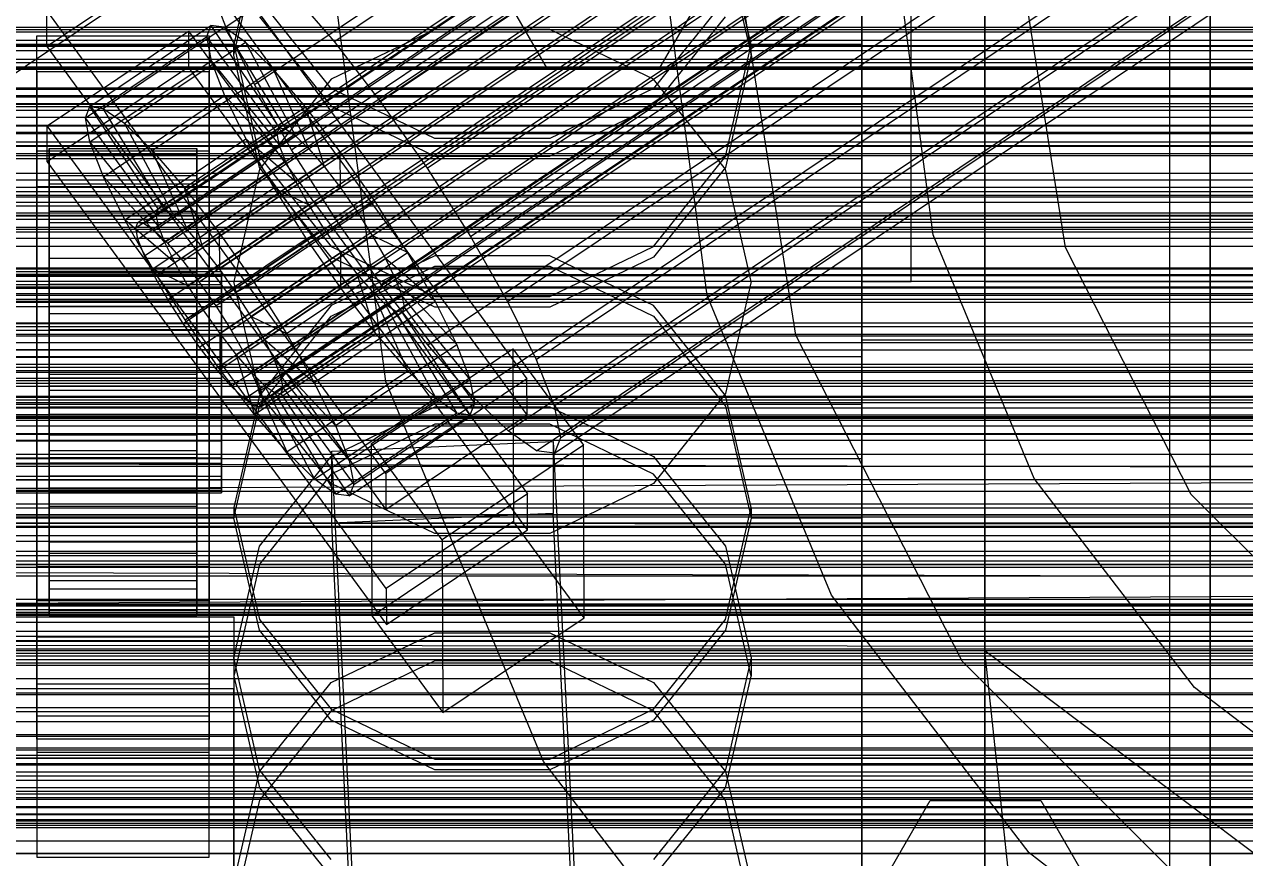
# Model space of a CAD drawing. Header units: millimetres. Extents: x -1970 to 59977, y -50268 to 6837.
# Drawn here: x 132 to 231.1, y -34321.8 to -34254.1 of the extents above; entities that cross this region are included whole.
import ezdxf

# ---------------------------------------------------------------- set-up
doc = ezdxf.new("R2010")
doc.units = ezdxf.units.MM
for name, color, linetype, lineweight in [('COTAS_O', 1, 'Continuous', 0), ('frontal_briquetadora', 7, 'Continuous', 0), ('frontal_C01', 7, 'Continuous', 0), ('frontal_C02', 7, 'Continuous', 0), ('frontal_C03', 7, 'Continuous', 0), ('frontal_dos-mix', 7, 'Continuous', 0), ('frontal_mezcladora', 7, 'Continuous', 0), ('frontal_secador', 7, 'Continuous', 0)]:
    doc.layers.add(name, color=color, linetype=linetype, lineweight=lineweight)
doc.dimstyles.new('R19_100', dxfattribs={"dimtxt": 250, "dimasz": 150, "dimexe": 150, "dimexo": 80, "dimgap": 100, "dimtad": 1, "dimtih": 1, "dimtoh": 1, "dimdsep": 46, "dimcen": 0.09, "dimadec": 0, "dimazin": 0, "dimtfac": 1, "dimtdec": 4, "dimtofl": 0, "dimtmove": 0, "dimatfit": 3, "dimfxl": 1, "dimtolj": 1, "dimtzin": 0, "dimarcsym": 0})

# ---------------------------------------------------------------- blocks, each defined once
blk = doc.blocks.new('*D39')
at = {"layer": 'COTAS_O', "color": 0, "lineweight": -2, "transparency": 16777216}
for p, q in [((-1725, -34320), (-1725, -33550)), ((1725, -34320), (1725, -33550)), ((-1575, -33700), (1575, -33700))]:
    blk.add_line(p, q, dxfattribs=at)
at = {"layer": 'COTAS_O', "color": 0, "transparency": 16777216}
for points in [[(-1575, -33675), (-1575, -33725), (-1725, -33700)], [(1575, -33675), (1575, -33725), (1725, -33700)]]:
    blk.add_solid(points, dxfattribs=at)
at = {"layer": 'Defpoints', "color": 0, "transparency": 16777216}
for p in [(1725, -33700), (-1725, -34400), (1725, -34400)]:
    blk.add_point(p, dxfattribs=at)
blk = doc.blocks.new('*D42')
at = {"layer": 'COTAS_O', "color": 0, "lineweight": -2, "transparency": 16777216}
for p, q in [((-570, -33700), (200, -33700)), ((50, -34750), (50, -33850)), ((-570, -34900), (200, -34900))]:
    blk.add_line(p, q, dxfattribs=at)
at = {"layer": 'COTAS_O', "color": 0, "transparency": 16777216}
for points in [[(25, -33850), (75, -33850), (50, -33700)], [(25, -34750), (75, -34750), (50, -34900)]]:
    blk.add_solid(points, dxfattribs=at)
at = {"layer": 'Defpoints', "color": 0, "transparency": 16777216}
for p in [(-650, -33700), (50, -33700), (-650, -34900)]:
    blk.add_point(p, dxfattribs=at)
blk = doc.blocks.new('*D43')
at = {"layer": 'COTAS_O', "color": 0, "lineweight": -2, "transparency": 16777216}
for p, q in [((-650, -34820), (-650, -34050)), ((650, -34820), (650, -34050)), ((-500, -34200), (500, -34200))]:
    blk.add_line(p, q, dxfattribs=at)
at = {"layer": 'COTAS_O', "color": 0, "transparency": 16777216}
for points in [[(-500, -34175), (-500, -34225), (-650, -34200)], [(500, -34175), (500, -34225), (650, -34200)]]:
    blk.add_solid(points, dxfattribs=at)
at = {"layer": 'Defpoints', "color": 0, "transparency": 16777216}
for p in [(650, -34200), (-650, -34900), (650, -34900)]:
    blk.add_point(p, dxfattribs=at)

msp = doc.modelspace()

# ---------------------------------------------------------------- linework, layer by layer
at = {"layer": 'frontal_briquetadora'}
for p, q in [((210, -34260), (210, -33820)), ((210, -34680), (210, -33820)), ((210, -34060), (210, -34490)), ((210, -34060), (210, -34260)), ((210, -34060), (210, -34305)), ((210, -34496), (210, -34060)), ((200, -34275), (200, -34100)), ((204, -34275), (204, -34100)), ((200, -34234.699), (200, -34254.513)), ((200, -34255.133), (200, -34235.317)), ((200, -34255.753), (200, -34235.935)), ((200, -34255.539), (200, -34236.554)), ((200, -34255.545), (200, -34236.567)), ((200, -34255.979), (200, -34237.688)), ((210, -34256.258), (210, -34238.153)), ((200, -34242.153), (200, -34260.694)), ((200, -34242.423), (200, -34261.608)), ((200, -34242.431), (200, -34261.61)), ((200, -34257.779), (200, -34243.18)), ((200, -34260.611), (200, -34243.579)), ((151.08, -34246.657), (149, -34255.753)), ((191, -34255.753), (188.92, -34246.657)), ((200, -34246.502), (200, -34256.961)), ((149, -34256.636), (151.08, -34247.536)), ((188.92, -34247.536), (191, -34256.636)), ((200, -34247.659), (200, -34265.027)), ((200, -34268.879), (200, -34249.516)), ((200, -34268.884), (200, -34249.527)), ((200, -34270.216), (200, -34251.309)), ((156.906, -34259.336), (151.08, -34252.035)), ((188.92, -34252.036), (183.094, -34259.336)), ((151.08, -34253.497), (156.907, -34260.779)), ((183.093, -34260.779), (188.92, -34253.497)), ((200, -34267.941), (200, -34253.838)), ((165.326, -34254.527), (156.906, -34258.582)), ((174.674, -34254.527), (165.326, -34254.527)), ((183.094, -34258.582), (174.674, -34254.527)), ((200, -34254.513), (200, -34274.379)), ((149, -34255.753), (131, -34255.753)), ((149, -34256.636), (149, -34255.753)), ((149, -34255.753), (151.08, -34264.86)), ((188.92, -34264.86), (191, -34255.753)), ((191, -34256.636), (191, -34255.753)), ((200, -34255.753), (191, -34255.753)), ((200, -34275), (200, -34255.133)), ((200, -34275), (200, -34255.545)), ((200, -34275.621), (200, -34255.753)), ((200, -34275), (200, -34255.979)), ((151.08, -34265.737), (149, -34256.636)), ((191, -34256.636), (188.92, -34265.737)), ((200, -34256.961), (200, -34272.021)), ((210, -34275), (210, -34256.258)), ((200, -34275), (200, -34257.779)), ((156.906, -34258.582), (151.08, -34265.888)), ((188.92, -34265.888), (183.094, -34258.582)), ((165.326, -34263.393), (156.906, -34259.336)), ((183.094, -34259.336), (174.674, -34263.393)), ((-160, -34260.611), (200, -34260.611)), ((156.907, -34260.779), (165.327, -34264.821)), ((174.673, -34264.821), (183.093, -34260.779)), ((200, -34277.979), (200, -34260.611)), ((200, -34260.694), (200, -34279.784)), ((210, -34260), (430, -34260)), ((210, -34260), (210, -34305)), ((210, -34680), (210, -34260)), ((210, -34496), (210, -34260)), ((200, -34261.61), (200, -34281.116)), ((174.674, -34263.393), (165.326, -34263.393)), ((151.08, -34264.86), (156.906, -34272.168)), ((165.327, -34264.821), (174.673, -34264.821)), ((183.094, -34272.168), (188.92, -34264.86)), ((-160, -34265.027), (200, -34265.027)), ((151.08, -34265.888), (149, -34275)), ((156.907, -34273.035), (151.08, -34265.737)), ((188.92, -34265.737), (183.093, -34273.035)), ((191, -34275), (188.92, -34265.888)), ((200, -34265.027), (200, -34282.059)), ((210, -34267.964), (210, -34266.226)), ((200, -34284.973), (200, -34267.941)), ((210, -34271.095), (210, -34267.964)), ((200, -34268.884), (-160, -34268.884)), ((200, -34288.446), (200, -34268.879)), ((200, -34288.435), (200, -34268.884)), ((750, -34270.216), (200, -34270.216)), ((200, -34289.306), (200, -34270.216)), ((210, -34275), (210, -34271.095)), ((156.906, -34272.168), (165.326, -34276.228)), ((174.674, -34276.228), (183.094, -34272.168)), ((200, -34272.021), (200, -34289.389)), ((156.906, -34277.832), (165.326, -34273.772)), ((165.327, -34272.915), (156.907, -34276.965)), ((165.327, -34277.085), (156.907, -34273.035)), ((165.326, -34273.772), (174.674, -34273.772)), ((174.673, -34272.915), (165.327, -34272.915)), ((183.093, -34276.965), (174.673, -34272.915)), ((183.093, -34273.035), (174.673, -34277.085)), ((174.674, -34273.772), (183.094, -34277.832)), ((200, -34274.379), (200, -34294.247)), ((200, -34275), (-160, -34275)), ((149, -34275), (131, -34275)), ((151.08, -34284.112), (149, -34275)), ((191, -34275), (188.92, -34284.112)), ((200, -34275), (191, -34275)), ((750, -34275), (200, -34275)), ((200, -34275), (200, -34294.5)), ((200, -34275), (200, -34294.021)), ((200, -34275), (200, -34292.221)), ((200, -34275), (200, -34294.515)), ((200, -34275), (200, -34294.867)), ((200, -34275), (204, -34275)), ((200, -34295.487), (200, -34275.621)), ((210, -34275), (452, -34275)), ((210, -34275), (210, -34278.905)), ((210, -34275), (210, -34293.742)), ((165.326, -34276.228), (174.674, -34276.228)), ((156.907, -34276.965), (151.08, -34284.263)), ((174.673, -34277.085), (165.327, -34277.085)), ((188.92, -34284.263), (183.093, -34276.965)), ((151.08, -34285.14), (156.906, -34277.832)), ((183.094, -34277.832), (188.92, -34285.14)), ((200, -34293.039), (200, -34277.979)), ((210, -34278.905), (210, -34282.036)), ((750, -34279.784), (200, -34279.784)), ((200, -34279.784), (200, -34298.691)), ((200, -34281.116), (-160, -34281.116)), ((200, -34281.116), (200, -34300.517)), ((200, -34281.121), (200, -34300.538)), ((200, -34282.059), (200, -34296.162)), ((210, -34282.036), (210, -34283.774)), ((151.08, -34284.263), (149, -34293.364)), ((156.906, -34291.418), (151.08, -34284.112)), ((188.92, -34284.112), (183.094, -34291.418)), ((191, -34293.364), (188.92, -34284.263)), ((-160, -34284.973), (200, -34284.973)), ((149, -34294.247), (151.08, -34285.14)), ((156.907, -34289.221), (165.327, -34285.179)), ((165.327, -34285.179), (174.673, -34285.179)), ((174.673, -34285.179), (183.093, -34289.221)), ((188.92, -34285.14), (191, -34294.247)), ((200, -34302.341), (200, -34284.973)), ((165.326, -34286.607), (156.906, -34290.664)), ((174.674, -34286.607), (165.326, -34286.607)), ((183.094, -34290.664), (174.674, -34286.607)), ((200, -34307.656), (200, -34288.435)), ((200, -34307.682), (200, -34288.446)), ((-160, -34289.389), (200, -34289.389)), ((151.08, -34296.503), (156.907, -34289.221)), ((183.093, -34289.221), (188.92, -34296.503)), ((200, -34307.847), (200, -34289.306)), ((200, -34289.389), (200, -34306.421)), ((156.906, -34290.664), (151.08, -34297.965)), ((188.92, -34297.964), (183.094, -34290.664)), ((165.326, -34295.473), (156.906, -34291.418)), ((183.094, -34291.418), (174.674, -34295.473)), ((200, -34292.221), (200, -34306.82)), ((149, -34293.364), (149, -34294.247)), ((149, -34293.364), (151.08, -34302.464)), ((188.92, -34302.464), (191, -34293.364)), ((191, -34293.364), (191, -34294.247)), ((200, -34303.498), (200, -34293.039)), ((149, -34294.247), (131, -34294.247)), ((151.08, -34303.343), (149, -34294.247)), ((191, -34294.247), (188.92, -34303.343)), ((200, -34294.247), (191, -34294.247)), ((200, -34294.021), (200, -34312.312)), ((200, -34294.247), (200, -34314.065)), ((200, -34294.5), (200, -34313.519)), ((200, -34294.515), (200, -34313.55)), ((210, -34293.742), (210, -34311.847)), ((174.674, -34295.473), (165.326, -34295.473)), ((200, -34294.867), (200, -34314.683)), ((200, -34315.301), (200, -34295.487)), ((149, -34305.584), (151.08, -34296.503)), ((188.92, -34296.503), (191, -34305.584)), ((200, -34296.162), (200, -34305.188)), ((151.08, -34297.965), (149, -34307.055)), ((191, -34307.055), (188.92, -34297.964)), ((200, -34298.691), (200, -34316.687)), ((200, -34300.517), (200, -34319.289)), ((200, -34300.538), (200, -34319.325)), ((151.08, -34302.464), (156.907, -34309.762)), ((183.093, -34309.762), (188.92, -34302.464)), ((200, -34317.401), (200, -34302.341)), ((156.906, -34310.629), (151.08, -34303.343)), ((188.92, -34303.343), (183.094, -34310.629)), ((200, -34307.765), (200, -34303.498)), ((156.907, -34307.571), (165.327, -34303.551)), ((165.327, -34303.551), (174.673, -34303.551)), ((174.673, -34303.551), (183.093, -34307.571)), ((200, -34305.188), (200, -34307.765)), ((210, -34305), (210, -34471)), ((222, -34418.333), (210, -34305)), ((430, -34305), (210, -34305)), ((430, -34471), (210, -34305)), ((210, -34680), (210, -34305)), ((210, -34305), (210, -34496)), ((149, -34305.584), (149, -34307.055)), ((151.08, -34314.665), (149, -34305.584)), ((165.326, -34305.831), (156.906, -34309.876)), ((174.674, -34305.831), (165.326, -34305.831)), ((183.094, -34309.876), (174.674, -34305.831)), ((191, -34305.584), (188.92, -34314.665)), ((191, -34305.584), (191, -34307.055)), ((200, -34306.421), (200, -34320.524)), ((149, -34307.055), (151.08, -34316.128)), ((188.92, -34316.128), (191, -34307.055)), ((200, -34306.82), (200, -34316.575)), ((151.08, -34314.816), (156.907, -34307.571)), ((183.093, -34307.571), (188.92, -34314.816)), ((200, -34326.072), (200, -34307.656)), ((200, -34326.113), (200, -34307.682)), ((200, -34325.125), (200, -34307.847)), ((156.906, -34309.876), (151.08, -34317.151)), ((156.907, -34309.762), (165.327, -34313.812)), ((174.673, -34313.812), (183.093, -34309.762)), ((188.92, -34317.151), (183.094, -34309.876)), ((165.326, -34314.669), (156.906, -34310.629)), ((183.094, -34310.629), (174.674, -34314.669)), ((200, -34312.312), (200, -34329.168)), ((210, -34311.847), (210, -34328.696)), ((165.327, -34313.812), (174.673, -34313.812)), ((200, -34313.519), (200, -34331.59)), ((200, -34313.55), (200, -34331.635)), ((200, -34314.065), (200, -34333.784)), ((149, -34323.849), (151.08, -34314.816)), ((156.907, -34321.948), (151.08, -34314.665)), ((174.674, -34314.669), (165.326, -34314.669)), ((188.92, -34314.665), (183.093, -34321.948)), ((188.92, -34314.816), (191, -34323.849)), ((200, -34314.683), (200, -34334.398)), ((200, -34335.011), (200, -34315.301)), ((151.08, -34316.128), (156.906, -34323.39)), ((183.094, -34323.39), (188.92, -34316.128)), ((151.08, -34317.151), (149, -34326.199)), ((191, -34326.199), (188.92, -34317.151)), ((200, -34316.575), (200, -34320)), ((200, -34316.687), (200, -34333.081)), ((200, -34327.861), (200, -34317.401)), ((200, -34319.289), (200, -34336.971)), ((200, -34319.325), (200, -34337.021)), ((200, -34320.524), (200, -34329.551))]:
    msp.add_line(p, q, dxfattribs=at)
at = {"layer": 'frontal_C01'}
for p, q in [((228.298, -34363.008), (228.298, -34050.821)), ((228.298, -34056.508), (228.298, -34368.695)), ((-311.15, -34284.83), (311.15, -34284.83)), ((-311.15, -34285.272), (311.15, -34285.272)), ((-311.15, -34286.115), (311.15, -34286.115)), ((-311.15, -34287.412), (311.15, -34287.412)), ((-311.15, -34289.04), (311.15, -34289.04)), ((-311.15, -34291.103), (311.15, -34291.103)), ((-311.15, -34293.405), (311.15, -34293.405)), ((-311.15, -34296.094), (311.15, -34296.094)), ((-311.15, -34298.913), (311.15, -34298.913)), ((-440, -34301.196), (440, -34301.196)), ((-440, -34301.353), (440, -34301.353)), ((-440, -34301.652), (440, -34301.652)), ((-440, -34302.111), (440, -34302.111)), ((311.15, -34302.045), (-311.15, -34302.045)), ((-440, -34302.688), (440, -34302.688)), ((-440, -34303.419), (440, -34303.419)), ((-440, -34304.235), (440, -34304.235)), ((-440, -34305.188), (440, -34305.188)), ((-311.15, -34305.189), (311.15, -34305.189)), ((-440, -34306.186), (440, -34306.186)), ((440, -34307.296), (-440, -34307.296)), ((-440, -34308.41), (440, -34308.41)), ((-311.15, -34308.55), (311.15, -34308.55)), ((-440, -34309.601), (440, -34309.601)), ((-440, -34310.754), (440, -34310.754)), ((-440, -34311.945), (440, -34311.945)), ((-311.15, -34311.805), (311.15, -34311.805)), ((-440, -34313.059), (440, -34313.059)), ((-440, -34314.169), (440, -34314.169)), ((-440, -34315.168), (440, -34315.168)), ((-311.15, -34315.166), (311.15, -34315.166)), ((-440, -34316.121), (440, -34316.121)), ((-440, -34316.936), (440, -34316.936)), ((-440, -34317.668), (440, -34317.668)), ((-440, -34318.244), (440, -34318.244)), ((-311.15, -34318.31), (311.15, -34318.31)), ((-440, -34318.704), (440, -34318.704)), ((-440, -34319.002), (440, -34319.002)), ((-440, -34319.159), (440, -34319.159)), ((-311.15, -34321.442), (311.15, -34321.442))]:
    msp.add_line(p, q, dxfattribs=at)
at = {"layer": 'frontal_C02'}
for p, q in [((141.218, -34270.216), (355.017, -34126.974)), ((141.731, -34270.286), (355.53, -34127.044)), ((141.045, -34270.657), (354.844, -34127.415)), ((142.549, -34270.861), (356.348, -34127.62)), ((141.224, -34271.577), (355.022, -34128.336)), ((143.617, -34271.903), (357.415, -34128.661)), ((141.742, -34272.916), (355.541, -34129.675)), ((144.861, -34273.34), (358.659, -34130.099)), ((148.35, -34254.31), (332.659, -34130.826)), ((142.565, -34274.581), (356.363, -34131.34)), ((359.995, -34131.833), (146.196, -34275.075)), ((157.152, -34255.507), (341.461, -34132.023)), ((143.635, -34276.459), (357.434, -34133.217)), ((147.533, -34276.989), (361.332, -34133.747)), ((144.881, -34278.422), (358.68, -34135.18)), ((148.779, -34278.952), (362.578, -34135.71)), ((150.672, -34259.009), (334.981, -34135.525)), ((345.231, -34136.919), (160.922, -34260.403)), ((146.218, -34280.336), (360.017, -34137.094)), ((149.85, -34280.829), (363.648, -34137.588)), ((147.554, -34282.07), (361.352, -34138.829)), ((150.672, -34282.494), (364.471, -34139.253)), ((148.798, -34283.508), (362.596, -34140.266)), ((151.191, -34283.833), (364.989, -34140.591)), ((153.694, -34264.309), (338.003, -34140.825)), ((149.865, -34284.549), (363.664, -34141.308)), ((150.683, -34285.125), (364.482, -34141.883)), ((151.196, -34285.194), (364.995, -34141.953)), ((151.369, -34284.754), (365.168, -34141.512)), ((164.693, -34265.805), (349.002, -34142.321)), ((157.211, -34269.848), (341.52, -34146.364)), ((168.21, -34271.344), (352.519, -34147.86)), ((160.982, -34275.25), (345.291, -34151.766)), ((171.232, -34276.644), (355.541, -34153.16)), ((164.752, -34280.146), (349.061, -34156.662)), ((173.554, -34281.342), (357.863, -34157.859)), ((168.263, -34284.202), (352.572, -34160.718)), ((175.016, -34285.12), (359.326, -34161.636)), ((171.275, -34287.142), (355.584, -34163.658)), ((175.521, -34287.719), (359.83, -34164.235)), ((173.584, -34288.766), (357.893, -34165.282)), ((175.032, -34288.963), (359.341, -34165.479)), ((228.298, -34472.116), (228.298, -34187.295)), ((130, -34258.894), (228.298, -34193.036)), ((228.298, -34193.036), (228.298, -34477.858)), ((145.277, -34245.322), (172.809, -34282.915)), ((145.289, -34248.245), (133.821, -34255.928)), ((172.821, -34285.838), (145.289, -34248.245)), ((148.35, -34254.31), (146.887, -34250.533)), ((153.641, -34251.451), (157.152, -34255.507)), ((133.821, -34255.928), (133.809, -34253.006)), ((161.341, -34290.598), (133.809, -34253.006)), ((133.847, -34262.358), (145.315, -34254.675)), ((137.313, -34260.797), (147.143, -34254.211)), ((138.396, -34260.944), (148.226, -34254.358)), ((145.315, -34254.675), (145.327, -34257.597)), ((145.315, -34254.675), (172.847, -34292.267)), ((147.143, -34254.211), (146.777, -34255.141)), ((148.226, -34254.358), (147.143, -34254.211)), ((147.143, -34254.211), (152.686, -34262.532)), ((149.953, -34255.573), (148.226, -34254.358)), ((148.226, -34254.358), (153.199, -34262.602)), ((150.672, -34259.009), (148.35, -34254.31)), ((133, -34257.975), (133, -34255.052)), ((133, -34255.052), (147, -34255.052)), ((133, -34300.956), (133, -34255.052)), ((133.821, -34255.928), (161.353, -34293.521)), ((136.948, -34261.727), (146.777, -34255.141)), ((140.123, -34262.159), (149.953, -34255.573)), ((146.777, -34255.141), (152.513, -34262.973)), ((146.777, -34255.141), (147.155, -34257.085)), ((147, -34255.052), (147, -34257.975)), ((147, -34255.052), (147, -34300.956)), ((152.207, -34257.772), (149.953, -34255.573)), ((149.953, -34255.573), (154.017, -34263.178)), ((157.152, -34255.507), (160.922, -34260.403)), ((145.327, -34257.597), (133.859, -34265.281)), ((137.325, -34263.671), (147.155, -34257.085)), ((142.377, -34264.358), (152.207, -34257.772)), ((172.859, -34295.19), (145.327, -34257.597)), ((147.155, -34257.085), (152.692, -34263.894)), ((147.155, -34257.085), (148.249, -34259.911)), ((154.833, -34260.807), (152.207, -34257.772)), ((152.207, -34257.772), (155.085, -34264.219)), ((147, -34257.975), (133, -34257.975)), ((133, -34257.975), (133, -34303.879)), ((147, -34303.879), (147, -34257.975)), ((138.419, -34266.497), (148.249, -34259.911)), ((148.249, -34259.911), (153.21, -34265.233)), ((148.249, -34259.911), (149.985, -34263.426)), ((153.694, -34264.309), (150.672, -34259.009)), ((136.948, -34261.727), (137.313, -34260.797)), ((142.856, -34269.118), (137.313, -34260.797)), ((137.313, -34260.797), (138.396, -34260.944)), ((145.003, -34267.392), (154.833, -34260.807)), ((157.653, -34264.469), (154.833, -34260.807)), ((154.833, -34260.807), (156.329, -34265.657)), ((160.922, -34260.403), (164.693, -34265.805)), ((142.683, -34269.559), (136.948, -34261.727)), ((137.325, -34263.671), (136.948, -34261.727)), ((143.369, -34269.188), (138.396, -34260.944)), ((138.396, -34260.944), (140.123, -34262.159)), ((133.859, -34265.281), (133.847, -34262.358)), ((161.379, -34299.951), (133.847, -34262.358)), ((144.188, -34269.763), (140.123, -34262.159)), ((140.123, -34262.159), (142.377, -34264.358)), ((152.686, -34262.532), (142.856, -34269.118)), ((153.199, -34262.602), (143.369, -34269.188)), ((152.513, -34262.973), (152.686, -34262.532)), ((152.686, -34262.532), (153.199, -34262.602)), ((153.199, -34262.602), (154.017, -34263.178)), ((142.862, -34270.48), (137.325, -34263.671)), ((138.419, -34266.497), (137.325, -34263.671)), ((140.156, -34270.012), (149.985, -34263.426)), ((152.513, -34262.973), (142.683, -34269.559)), ((152.692, -34263.894), (142.862, -34270.48)), ((154.017, -34263.178), (144.188, -34269.763)), ((149.985, -34263.426), (154.033, -34266.898)), ((149.985, -34263.426), (152.246, -34267.391)), ((152.692, -34263.894), (152.513, -34262.973)), ((153.21, -34265.233), (152.692, -34263.894)), ((154.017, -34263.178), (155.085, -34264.219)), ((-450, -34264.768), (450, -34264.768)), ((133, -34267.327), (133, -34264.405)), ((133, -34264.405), (147, -34264.405)), ((133, -34310.309), (133, -34264.405)), ((134, -34274.191), (134, -34264.197)), ((134, -34264.197), (134, -34264.673)), ((134, -34264.197), (146, -34264.197)), ((134, -34265.015), (134, -34264.197)), ((134, -34274.416), (134, -34264.673)), ((134, -34264.673), (134, -34266.41)), ((134, -34264.673), (146, -34264.673)), ((145.255, -34270.805), (142.377, -34264.358)), ((142.377, -34264.358), (145.003, -34267.392)), ((155.085, -34264.219), (145.255, -34270.805)), ((146, -34264.673), (146, -34264.197)), ((146, -34264.197), (146, -34274.191)), ((146, -34264.197), (146, -34265.015)), ((146, -34266.41), (146, -34264.673)), ((146, -34264.673), (146, -34274.416)), ((147, -34264.405), (147, -34267.327)), ((147, -34264.405), (147, -34310.309)), ((157.653, -34264.469), (147.823, -34271.055)), ((157.211, -34269.848), (153.694, -34264.309)), ((155.085, -34264.219), (156.329, -34265.657)), ((157.665, -34267.391), (157.653, -34264.469)), ((160.474, -34268.509), (157.653, -34264.469)), ((133.859, -34265.281), (161.391, -34302.874)), ((134, -34274.578), (134, -34265.015)), ((134, -34265.015), (146, -34265.015)), ((134, -34267.071), (134, -34265.015)), ((153.21, -34265.233), (143.38, -34271.818)), ((146, -34265.015), (146, -34274.578)), ((146, -34265.015), (146, -34267.071)), ((156.329, -34265.657), (146.499, -34272.242)), ((154.033, -34266.898), (153.21, -34265.233)), ((156.329, -34265.657), (157.665, -34267.391)), ((164.693, -34265.805), (168.21, -34271.344)), ((134, -34275.239), (134, -34266.41)), ((134, -34266.41), (134, -34269.291)), ((134, -34266.41), (146, -34266.41)), ((143.38, -34271.818), (138.419, -34266.497)), ((140.156, -34270.012), (138.419, -34266.497)), ((146, -34269.291), (146, -34266.41)), ((146, -34266.41), (146, -34275.239)), ((147, -34267.327), (133, -34267.327)), ((133, -34267.327), (133, -34313.232)), ((134, -34275.553), (134, -34267.071)), ((134, -34267.071), (146, -34267.071)), ((134, -34270.226), (134, -34267.071)), ((142.416, -34273.976), (152.246, -34267.391)), ((154.033, -34266.898), (144.203, -34273.483)), ((146.499, -34272.242), (145.003, -34267.392)), ((145.003, -34267.392), (147.823, -34271.055)), ((146, -34267.071), (146, -34275.553)), ((146, -34267.071), (146, -34270.226)), ((147, -34313.232), (147, -34267.327)), ((147.835, -34273.977), (157.665, -34267.391)), ((152.246, -34267.391), (155.103, -34268.775)), ((152.246, -34267.391), (154.877, -34271.534)), ((155.103, -34268.775), (154.033, -34266.898)), ((157.665, -34267.391), (159.001, -34269.305)), ((155.103, -34268.775), (145.274, -34275.361)), ((150.644, -34275.095), (160.474, -34268.509)), ((156.35, -34270.738), (155.103, -34268.775)), ((160.474, -34268.509), (159.001, -34269.305)), ((163.105, -34272.653), (160.474, -34268.509)), ((134, -34276.604), (134, -34269.291)), ((134, -34269.291), (134, -34273.119)), ((134, -34269.291), (146, -34269.291)), ((142.856, -34269.118), (142.683, -34269.559)), ((142.683, -34269.559), (142.862, -34270.48)), ((143.369, -34269.188), (142.856, -34269.118)), ((144.188, -34269.763), (143.369, -34269.188)), ((145.255, -34270.805), (144.188, -34269.763)), ((146, -34273.119), (146, -34269.291)), ((146, -34269.291), (146, -34276.604)), ((159.001, -34269.305), (149.171, -34275.891)), ((160.982, -34275.25), (157.211, -34269.848)), ((159.001, -34269.305), (160.247, -34271.268)), ((134, -34277.047), (134, -34270.226)), ((134, -34270.226), (146, -34270.226)), ((134, -34274.264), (134, -34270.226)), ((144.203, -34273.483), (140.156, -34270.012)), ((142.416, -34273.976), (140.156, -34270.012)), ((141.045, -34270.657), (141.218, -34270.216)), ((141.224, -34271.577), (141.045, -34270.657)), ((141.218, -34270.216), (141.731, -34270.286)), ((141.731, -34270.286), (142.549, -34270.861)), ((142.862, -34270.48), (143.38, -34271.818)), ((146.499, -34272.242), (145.255, -34270.805)), ((146, -34270.226), (146, -34277.047)), ((146, -34270.226), (146, -34274.264)), ((156.35, -34270.738), (146.52, -34277.324)), ((154.877, -34271.534), (156.35, -34270.738)), ((157.686, -34272.652), (156.35, -34270.738)), ((141.742, -34272.916), (141.224, -34271.577)), ((142.549, -34270.861), (143.617, -34271.903)), ((143.38, -34271.818), (144.203, -34273.483)), ((145.047, -34278.12), (154.877, -34271.534)), ((147.823, -34271.055), (147.835, -34273.977)), ((147.823, -34271.055), (150.644, -34275.095)), ((160.247, -34271.268), (150.417, -34277.854)), ((154.877, -34271.534), (157.698, -34275.575)), ((163.105, -34272.653), (160.247, -34271.268)), ((160.247, -34271.268), (161.318, -34273.146)), ((168.21, -34271.344), (171.232, -34276.644)), ((143.617, -34271.903), (144.861, -34273.34)), ((147.835, -34273.977), (146.499, -34272.242)), ((157.686, -34272.652), (147.856, -34279.238)), ((153.275, -34279.239), (163.105, -34272.653)), ((157.698, -34275.575), (157.686, -34272.652)), ((159.022, -34274.387), (157.686, -34272.652)), ((165.365, -34276.617), (163.105, -34272.653)), ((134, -34278.417), (134, -34273.119)), ((134, -34273.119), (134, -34277.632)), ((134, -34273.119), (146, -34273.119)), ((142.565, -34274.581), (141.742, -34272.916)), ((144.203, -34273.483), (145.274, -34275.361)), ((144.861, -34273.34), (146.196, -34275.075)), ((146, -34277.632), (146, -34273.119)), ((146, -34273.119), (146, -34278.417)), ((161.318, -34273.146), (151.488, -34279.732)), ((165.365, -34276.617), (161.318, -34273.146)), ((161.318, -34273.146), (162.14, -34274.811)), ((-148, -34274.191), (148, -34274.191)), ((-148, -34274.416), (148, -34274.416)), ((-148, -34274.578), (148, -34274.578)), ((134, -34274.416), (134, -34274.191)), ((146, -34274.191), (134, -34274.191)), ((134, -34274.191), (134, -34274.578)), ((134, -34278.959), (134, -34274.264)), ((134, -34274.264), (146, -34274.264)), ((134, -34278.909), (134, -34274.264)), ((134, -34275.239), (134, -34274.416)), ((146, -34274.416), (134, -34274.416)), ((146, -34274.578), (134, -34274.578)), ((134, -34274.578), (134, -34275.553)), ((145.274, -34275.361), (142.416, -34273.976)), ((145.047, -34278.12), (142.416, -34273.976)), ((143.635, -34276.459), (142.565, -34274.581)), ((146, -34274.191), (146, -34274.416)), ((146, -34274.578), (146, -34274.191)), ((146, -34274.264), (146, -34278.959)), ((146, -34274.264), (146, -34278.909)), ((146, -34274.416), (146, -34275.239)), ((146, -34275.553), (146, -34274.578)), ((149.171, -34275.891), (147.835, -34273.977)), ((148, -34274.416), (148, -34274.191)), ((148, -34274.191), (148, -34274.578)), ((148, -34275.239), (148, -34274.416)), ((148, -34274.578), (148, -34275.553)), ((159.022, -34274.387), (149.192, -34280.973)), ((162.14, -34274.811), (152.311, -34281.397)), ((160.518, -34279.237), (159.022, -34274.387)), ((160.266, -34275.824), (159.022, -34274.387)), ((167.102, -34280.132), (162.14, -34274.811)), ((162.14, -34274.811), (162.659, -34276.149)), ((-148, -34275.239), (148, -34275.239)), ((-148, -34275.553), (148, -34275.553)), ((134, -34276.604), (134, -34275.239)), ((146, -34275.239), (134, -34275.239)), ((146, -34275.553), (134, -34275.553)), ((134, -34275.553), (134, -34277.047)), ((145.274, -34275.361), (146.52, -34277.324)), ((146, -34275.239), (146, -34276.604)), ((146, -34277.047), (146, -34275.553)), ((146.196, -34275.075), (147.533, -34276.989)), ((147.868, -34282.161), (157.698, -34275.575)), ((148, -34276.604), (148, -34275.239)), ((148, -34275.553), (148, -34277.047)), ((149.171, -34275.891), (150.644, -34275.095)), ((150.644, -34275.095), (153.275, -34279.239)), ((157.698, -34275.575), (160.518, -34279.237)), ((164.752, -34280.146), (160.982, -34275.25)), ((450, -34276.459), (-450, -34276.459)), ((-148, -34276.604), (148, -34276.604)), ((134, -34278.417), (134, -34276.604)), ((146, -34276.604), (134, -34276.604)), ((144.881, -34278.422), (143.635, -34276.459)), ((146, -34276.604), (146, -34278.417)), ((148, -34278.417), (148, -34276.604)), ((150.417, -34277.854), (149.171, -34275.891)), ((160.266, -34275.824), (150.436, -34282.41)), ((162.659, -34276.149), (152.829, -34282.735)), ((155.535, -34283.203), (165.365, -34276.617)), ((163.144, -34282.271), (160.266, -34275.824)), ((161.333, -34276.866), (160.266, -34275.824)), ((168.196, -34282.958), (162.659, -34276.149)), ((162.659, -34276.149), (162.837, -34277.07)), ((167.102, -34280.132), (165.365, -34276.617)), ((171.232, -34276.644), (173.554, -34281.342)), ((-148, -34277.047), (148, -34277.047)), ((146, -34277.047), (134, -34277.047)), ((134, -34277.047), (134, -34278.959)), ((134, -34277.632), (134, -34280.555)), ((146, -34277.632), (134, -34277.632)), ((134, -34277.632), (134, -34282.525)), ((146.52, -34277.324), (145.047, -34278.12)), ((146, -34278.959), (146, -34277.047)), ((146, -34280.555), (146, -34277.632)), ((146, -34282.525), (146, -34277.632)), ((146.52, -34277.324), (147.856, -34279.238)), ((147.533, -34276.989), (148.779, -34278.952)), ((148, -34277.047), (148, -34278.959)), ((161.333, -34276.866), (151.503, -34283.452)), ((162.151, -34277.441), (152.321, -34284.027)), ((162.664, -34277.511), (152.835, -34284.097)), ((162.837, -34277.07), (153.008, -34283.656)), ((165.397, -34284.47), (161.333, -34276.866)), ((162.151, -34277.441), (161.333, -34276.866)), ((167.125, -34285.685), (162.151, -34277.441)), ((162.664, -34277.511), (162.151, -34277.441)), ((162.837, -34277.07), (162.664, -34277.511)), ((168.208, -34285.832), (162.664, -34277.511)), ((168.573, -34284.902), (162.837, -34277.07)), ((-148, -34278.417), (148, -34278.417)), ((134, -34280.555), (134, -34278.417)), ((146, -34278.417), (134, -34278.417)), ((146.218, -34280.336), (144.881, -34278.422)), ((147.868, -34282.161), (145.047, -34278.12)), ((146, -34278.417), (146, -34280.555)), ((148, -34280.555), (148, -34278.417)), ((151.488, -34279.732), (150.417, -34277.854)), ((150.417, -34277.854), (153.275, -34279.239)), ((-148, -34278.959), (148, -34278.959)), ((134, -34281.16), (134, -34278.909)), ((134, -34278.909), (146, -34278.909)), ((134, -34283.846), (134, -34278.909)), ((146, -34278.959), (134, -34278.959)), ((134, -34278.959), (134, -34281.16)), ((146, -34278.909), (146, -34281.16)), ((146, -34278.909), (146, -34283.846)), ((146, -34281.16), (146, -34278.959)), ((147.856, -34279.238), (147.868, -34282.161)), ((147.856, -34279.238), (149.192, -34280.973)), ((148, -34278.959), (148, -34281.16)), ((148.779, -34278.952), (149.85, -34280.829)), ((150.688, -34285.823), (160.518, -34279.237)), ((152.311, -34281.397), (151.488, -34279.732)), ((151.488, -34279.732), (155.535, -34283.203)), ((153.275, -34279.239), (155.535, -34283.203)), ((160.518, -34279.237), (163.144, -34282.271)), ((148, -34280.555), (-148, -34280.555)), ((134, -34280.555), (146, -34280.555)), ((134, -34282.872), (134, -34280.555)), ((146, -34280.555), (146, -34282.872)), ((147.554, -34282.07), (146.218, -34280.336)), ((148, -34282.872), (148, -34280.555)), ((157.272, -34286.718), (167.102, -34280.132)), ((160.19, -34288.155), (171.658, -34280.472)), ((168.263, -34284.202), (164.752, -34280.146)), ((168.196, -34282.958), (167.102, -34280.132)), ((171.658, -34280.472), (171.715, -34294.501)), ((171.658, -34280.472), (177.394, -34288.304)), ((-148, -34281.16), (148, -34281.16)), ((146, -34281.16), (134, -34281.16)), ((134, -34281.16), (134, -34283.499)), ((146, -34283.499), (146, -34281.16)), ((148, -34281.16), (148, -34283.499)), ((149.192, -34280.973), (150.688, -34285.823)), ((149.192, -34280.973), (150.436, -34282.41)), ((149.85, -34280.829), (150.672, -34282.494)), ((152.829, -34282.735), (152.311, -34281.397)), ((152.311, -34281.397), (157.272, -34286.718)), ((173.554, -34281.342), (175.016, -34285.12)), ((134, -34282.872), (134, -34282.525)), ((134, -34282.525), (134, -34287.462)), ((134, -34282.525), (146, -34282.525)), ((146, -34287.462), (146, -34282.525)), ((146, -34282.525), (146, -34282.872)), ((148.798, -34283.508), (147.554, -34282.07)), ((150.688, -34285.823), (147.868, -34282.161)), ((150.436, -34282.41), (153.314, -34288.857)), ((150.436, -34282.41), (151.503, -34283.452)), ((150.672, -34282.494), (151.191, -34283.833)), ((153.008, -34283.656), (152.829, -34282.735)), ((152.829, -34282.735), (158.366, -34289.544)), ((153.314, -34288.857), (163.144, -34282.271)), ((163.144, -34282.271), (165.397, -34284.47)), ((-148, -34282.872), (148, -34282.872)), ((-148, -34283.499), (148, -34283.499)), ((134, -34285.211), (134, -34282.872)), ((146, -34282.872), (134, -34282.872)), ((134, -34283.499), (134, -34283.846)), ((146, -34283.499), (134, -34283.499)), ((134, -34283.499), (134, -34285.816)), ((146, -34282.872), (146, -34285.211)), ((146, -34283.846), (146, -34283.499)), ((146, -34285.816), (146, -34283.499)), ((148, -34285.211), (148, -34282.872)), ((148, -34283.499), (148, -34285.816)), ((149.865, -34284.549), (148.798, -34283.508)), ((151.503, -34283.452), (155.567, -34291.056)), ((151.503, -34283.452), (152.321, -34284.027)), ((152.835, -34284.097), (153.008, -34283.656)), ((153.008, -34283.656), (158.743, -34291.488)), ((155.535, -34283.203), (157.272, -34286.718)), ((158.366, -34289.544), (168.196, -34282.958)), ((172.809, -34282.915), (161.341, -34290.598)), ((168.573, -34284.902), (168.196, -34282.958)), ((172.821, -34285.838), (172.809, -34282.915)), ((134, -34283.846), (146, -34283.846)), ((134, -34288.739), (134, -34283.846)), ((146, -34283.846), (146, -34288.739)), ((150.683, -34285.125), (149.865, -34284.549)), ((151.191, -34283.833), (151.369, -34284.754)), ((152.321, -34284.027), (157.295, -34292.271)), ((152.321, -34284.027), (152.835, -34284.097)), ((152.835, -34284.097), (158.378, -34292.418)), ((155.567, -34291.056), (165.397, -34284.47)), ((165.397, -34284.47), (167.125, -34285.685)), ((171.275, -34287.142), (168.263, -34284.202)), ((-148, -34285.211), (148, -34285.211)), ((134, -34287.412), (134, -34285.211)), ((134, -34285.211), (134, -34287.462)), ((146, -34285.211), (134, -34285.211)), ((146, -34287.462), (146, -34285.211)), ((146, -34285.211), (146, -34287.412)), ((148, -34287.412), (148, -34285.211)), ((151.196, -34285.194), (150.683, -34285.125)), ((151.369, -34284.754), (151.196, -34285.194)), ((157.295, -34292.271), (167.125, -34285.685)), ((158.743, -34291.488), (168.573, -34284.902)), ((167.125, -34285.685), (168.208, -34285.832)), ((168.208, -34285.832), (168.573, -34284.902)), ((175.016, -34285.12), (175.521, -34287.719)), ((-148, -34285.816), (148, -34285.816)), ((134, -34285.816), (134, -34288.739)), ((146, -34285.816), (134, -34285.816)), ((134, -34285.816), (134, -34287.954)), ((146, -34288.739), (146, -34285.816)), ((146, -34287.954), (146, -34285.816)), ((148, -34285.816), (148, -34287.954)), ((153.314, -34288.857), (150.688, -34285.823)), ((158.378, -34292.418), (168.208, -34285.832)), ((161.353, -34293.521), (172.821, -34285.838)), ((-148, -34287.412), (148, -34287.412)), ((134, -34289.324), (134, -34287.412)), ((134, -34287.412), (134, -34292.107)), ((146, -34287.412), (134, -34287.412)), ((134, -34287.462), (134, -34292.107)), ((134, -34287.462), (146, -34287.462)), ((146, -34292.107), (146, -34287.412)), ((146, -34287.412), (146, -34289.324)), ((146, -34292.107), (146, -34287.462)), ((148, -34289.324), (148, -34287.412)), ((157.272, -34286.718), (158.366, -34289.544)), ((173.584, -34288.766), (171.275, -34287.142)), ((-148, -34287.954), (148, -34287.954)), ((134, -34287.954), (134, -34293.252)), ((146, -34287.954), (134, -34287.954)), ((134, -34287.954), (134, -34289.767)), ((146, -34293.252), (146, -34287.954)), ((146, -34289.767), (146, -34287.954)), ((148, -34287.954), (148, -34289.767)), ((156.962, -34288.802), (174.943, -34288.008)), ((160.247, -34302.184), (160.19, -34288.155)), ((165.926, -34295.987), (160.19, -34288.155)), ((177.394, -34288.304), (165.926, -34295.987)), ((174.943, -34288.008), (174.943, -34293.854)), ((174.943, -34288.008), (177.811, -34347.384)), ((175.521, -34287.719), (175.032, -34288.963)), ((177.451, -34302.332), (177.394, -34288.304)), ((-148, -34289.324), (148, -34289.324)), ((134, -34288.739), (146, -34288.739)), ((134, -34293.252), (134, -34288.739)), ((134, -34290.818), (134, -34289.324)), ((134, -34289.324), (134, -34296.145)), ((146, -34289.324), (134, -34289.324)), ((146, -34288.739), (146, -34293.252)), ((146, -34296.145), (146, -34289.324)), ((146, -34289.324), (146, -34290.818)), ((148, -34290.818), (148, -34289.324)), ((155.567, -34291.056), (153.314, -34288.857)), ((156.962, -34294.648), (156.962, -34288.802)), ((159.83, -34348.179), (156.962, -34288.802)), ((158.366, -34289.544), (158.743, -34291.488)), ((175.032, -34288.963), (173.584, -34288.766)), ((-148, -34289.767), (148, -34289.767)), ((134, -34289.767), (134, -34297.08)), ((146, -34289.767), (134, -34289.767)), ((134, -34289.767), (134, -34291.132)), ((146, -34297.08), (146, -34289.767)), ((146, -34291.132), (146, -34289.767)), ((148, -34289.767), (148, -34291.132)), ((161.341, -34290.598), (161.353, -34293.521)), ((-148, -34290.818), (148, -34290.818)), ((-148, -34291.132), (148, -34291.132)), ((134, -34291.793), (134, -34290.818)), ((134, -34290.818), (134, -34299.3)), ((146, -34290.818), (134, -34290.818)), ((134, -34291.132), (134, -34299.961)), ((146, -34291.132), (134, -34291.132)), ((134, -34291.132), (134, -34291.955)), ((146, -34299.3), (146, -34290.818)), ((146, -34290.818), (146, -34291.793)), ((146, -34299.961), (146, -34291.132)), ((146, -34291.955), (146, -34291.132)), ((148, -34291.793), (148, -34290.818)), ((148, -34291.132), (148, -34291.955)), ((157.295, -34292.271), (155.567, -34291.056)), ((158.743, -34291.488), (158.378, -34292.418)), ((-148, -34291.793), (148, -34291.793)), ((-148, -34291.955), (148, -34291.955)), ((-148, -34292.18), (148, -34292.18)), ((134, -34292.18), (134, -34291.793)), ((134, -34291.793), (134, -34301.356)), ((146, -34291.793), (134, -34291.793)), ((134, -34291.955), (134, -34301.698)), ((146, -34291.955), (134, -34291.955)), ((134, -34291.955), (134, -34292.18)), ((134, -34292.107), (134, -34296.145)), ((134, -34292.107), (146, -34292.107)), ((134, -34292.18), (134, -34302.174)), ((146, -34292.18), (134, -34292.18)), ((146, -34301.356), (146, -34291.793)), ((146, -34291.793), (146, -34292.18)), ((146, -34301.698), (146, -34291.955)), ((146, -34292.18), (146, -34291.955)), ((146, -34296.145), (146, -34292.107)), ((146, -34302.174), (146, -34292.18)), ((148, -34292.18), (148, -34291.793)), ((148, -34291.955), (148, -34292.18)), ((158.378, -34292.418), (157.295, -34292.271)), ((172.847, -34292.267), (161.379, -34299.951)), ((172.859, -34295.19), (172.847, -34292.267)), ((134, -34293.252), (146, -34293.252)), ((134, -34297.08), (134, -34293.252)), ((146, -34293.252), (146, -34297.08)), ((174.943, -34293.854), (156.962, -34294.648)), ((171.715, -34294.501), (160.247, -34302.184)), ((177.451, -34302.332), (171.715, -34294.501)), ((177.811, -34353.231), (174.943, -34293.854)), ((159.83, -34354.025), (156.962, -34294.648)), ((161.391, -34302.874), (172.859, -34295.19)), ((134, -34296.145), (134, -34299.3)), ((134, -34296.145), (146, -34296.145)), ((146, -34299.3), (146, -34296.145)), ((165.926, -34295.987), (165.983, -34310.016)), ((134, -34297.08), (146, -34297.08)), ((134, -34299.961), (134, -34297.08)), ((146, -34297.08), (146, -34299.961)), ((450, -34298.24), (-450, -34298.24)), ((133, -34312.196), (133, -34298.167)), ((133, -34298.167), (147, -34298.167)), ((133, -34307.73), (133, -34298.167)), ((147, -34298.167), (147, -34312.196)), ((147, -34298.167), (147, -34307.73)), ((134, -34299.3), (134, -34301.356)), ((134, -34299.3), (146, -34299.3)), ((146, -34301.356), (146, -34299.3)), ((134, -34299.961), (146, -34299.961)), ((134, -34301.698), (134, -34299.961)), ((146, -34299.961), (146, -34301.698)), ((161.379, -34299.951), (161.391, -34302.874)), ((147, -34300.956), (133, -34300.956)), ((133, -34300.956), (133, -34303.879)), ((134, -34301.356), (134, -34302.174)), ((134, -34301.356), (146, -34301.356)), ((146, -34302.174), (146, -34301.356)), ((147, -34303.879), (147, -34300.956)), ((131, -34302.259), (149, -34302.259)), ((134, -34301.698), (146, -34301.698)), ((134, -34302.174), (134, -34301.698)), ((134, -34302.174), (146, -34302.174)), ((146, -34301.698), (146, -34302.174)), ((149, -34302.259), (149, -34308.104)), ((149, -34302.259), (149, -34347.78)), ((160.247, -34302.184), (165.983, -34310.016)), ((165.983, -34310.016), (177.451, -34302.332)), ((133, -34303.879), (147, -34303.879)), ((149, -34308.104), (131, -34308.104)), ((147, -34307.73), (133, -34307.73)), ((133, -34307.73), (133, -34321.759)), ((147, -34321.759), (147, -34307.73)), ((149, -34353.626), (149, -34308.104)), ((-450, -34309.931), (450, -34309.931)), ((147, -34310.309), (133, -34310.309)), ((133, -34310.309), (133, -34313.232)), ((147, -34313.232), (147, -34310.309)), ((147, -34312.196), (133, -34312.196)), ((133, -34312.196), (133, -34321.759)), ((147, -34321.759), (147, -34312.196)), ((133, -34313.232), (147, -34313.232)), ((133, -34321.759), (147, -34321.759))]:
    msp.add_line(p, q, dxfattribs=at)
at = {"layer": 'frontal_C03'}
for p, q in [((-1500, -34254.354), (1500, -34254.354)), ((-1250, -34254.549), (1250, -34254.549)), ((-1500, -34255.4), (1500, -34255.4)), ((-1500, -34255.849), (1500, -34255.849)), ((1250, -34255.929), (-1250, -34255.929)), ((1250, -34256.28), (-1250, -34256.28)), ((-1500, -34257.212), (1500, -34257.212)), ((-1500, -34257.762), (1500, -34257.762)), ((1250, -34256.986), (-1250, -34256.986)), ((-1500, -34259.35), (1500, -34259.35)), ((1250, -34259.294), (-1250, -34259.294)), ((1250, -34259.947), (-1250, -34259.947)), ((1500, -34259.963), (-1500, -34259.963)), ((1250, -34260.828), (-1250, -34260.828)), ((-1500, -34261.667), (1500, -34261.667)), ((-1250, -34261.088), (1250, -34261.088)), ((-1500, -34262.302), (1500, -34262.302)), ((-1250, -34262.881), (1250, -34262.881)), ((-1500, -34264.006), (1500, -34264.006)), ((-1500, -34264.619), (1500, -34264.619)), ((-1500, -34266.207), (1500, -34266.207)), ((-1500, -34266.757), (1500, -34266.757)), ((-1250, -34267.689), (1250, -34267.689)), ((-1500, -34268.12), (1500, -34268.12)), ((-1500, -34268.569), (1500, -34268.569)), ((-1500, -34269.615), (1500, -34269.615)), ((-1250, -34269.42), (1250, -34269.42)), ((-1500, -34269.933), (1500, -34269.933)), ((-1500, -34270.59), (1500, -34270.59)), ((-1500, -34270.754), (1500, -34270.754)), ((1250, -34270.635), (-1250, -34270.635)), ((-1500, -34270.979), (1500, -34270.979)), ((1250, -34271.516), (-1250, -34271.516)), ((1250, -34272.17), (-1250, -34272.17)), ((-1250, -34273.9), (1250, -34273.9)), ((1250, -34274.477), (-1250, -34274.477)), ((-1250, -34275.453), (1250, -34275.453)), ((-1250, -34275.534), (1250, -34275.534)), ((1250, -34278.387), (-1250, -34278.387)), ((-1250, -34279.3), (1250, -34279.3)), ((1250, -34279.444), (-1250, -34279.444)), ((-1250, -34280.567), (1250, -34280.567)), ((1250, -34281.751), (-1250, -34281.751)), ((1250, -34282.405), (-1250, -34282.405)), ((1250, -34283.286), (-1250, -34283.286)), ((-1250, -34283.52), (1250, -34283.52)), ((-1250, -34284.416), (1250, -34284.416)), ((-1250, -34286.272), (1250, -34286.272)), ((-1250, -34286.736), (1250, -34286.736)), ((-1250, -34287.369), (1250, -34287.369)), ((1250, -34293.092), (-1250, -34293.092)), ((1250, -34293.974), (-1250, -34293.974)), ((1250, -34294.627), (-1250, -34294.627)), ((1250, -34296.935), (-1250, -34296.935)), ((-1250, -34297.992), (1250, -34297.992)), ((1250, -34300.844), (-1250, -34300.844)), ((1250, -34301.902), (-1250, -34301.902)), ((1250, -34304.209), (-1250, -34304.209)), ((1250, -34304.862), (-1250, -34304.862)), ((1250, -34305.744), (-1250, -34305.744)), ((-1250, -34312.901), (1250, -34312.901)), ((-1250, -34313.698), (1250, -34313.698)), ((-1250, -34314.283), (1250, -34314.283)), ((1250, -34315.55), (-1250, -34315.55)), ((1250, -34316.431), (-1250, -34316.431)), ((-1250, -34316.621), (1250, -34316.621)), ((1250, -34317.085), (-1250, -34317.085)), ((-1250, -34317.75), (1250, -34317.75)), ((1250, -34319.392), (-1250, -34319.392)), ((-1250, -34320.45), (1250, -34320.45)), ((-1250, -34321.469), (1250, -34321.469))]:
    msp.add_line(p, q, dxfattribs=at)
at = {"layer": 'frontal_dos-mix'}
msp.add_line((225, -35980), (225, -33282.5), dxfattribs=at)
at = {"layer": 'frontal_mezcladora'}
for p, q in [((161.361, -34283.129), (157, -34250)), ((174.5, -34257.794), (170, -34250)), ((188, -34250), (183.5, -34257.794)), ((187.441, -34276.141), (184, -34250)), ((194.65, -34279.357), (190, -34250)), ((205.794, -34271.223), (203, -34250)), ((216.524, -34272.249), (213, -34250)), ((183.5, -34257.794), (174.5, -34257.794)), ((213.986, -34291), (205.794, -34271.223)), ((226.751, -34292.321), (216.524, -34272.249)), ((197.531, -34300.5), (187.441, -34276.141)), ((208.143, -34305.84), (194.65, -34279.357)), ((174.149, -34314), (161.361, -34283.129)), ((227.017, -34307.983), (213.986, -34291)), ((242.679, -34308.249), (226.751, -34292.321)), ((213.582, -34321.418), (197.531, -34300.5)), ((229.16, -34326.857), (208.143, -34305.84)), ((244, -34321.014), (227.017, -34307.983)), ((194.49, -34340.51), (174.149, -34314)), ((201.047, -34324.953), (205.547, -34317.159)), ((205.547, -34317.159), (214.547, -34317.159)), ((214.547, -34317.159), (219.047, -34324.953)), ((234.5, -34337.469), (213.582, -34321.418))]:
    msp.add_line(p, q, dxfattribs=at)
at = {"layer": 'frontal_secador'}
for p, q in [((-1250, -34254.728), (1250, -34254.728)), ((-1250, -34257.588), (1250, -34257.588)), ((1250, -34257.611), (-1250, -34257.611)), ((1250, -34257.728), (-1250, -34257.728)), ((-1250, -34259.387), (1250, -34259.387)), ((1250, -34259.918), (-1250, -34259.918)), ((-1250, -34260), (1250, -34260)), ((1250, -34260.588), (-1250, -34260.588)), ((1250, -34262.387), (-1250, -34262.387)), ((1250, -34263), (-1250, -34263)), ((-1250, -34263.65), (1250, -34263.65)), ((1250, -34264), (-1250, -34264)), ((1250, -34267.382), (-1250, -34267.382)), ((-1250, -34268), (1250, -34268)), ((1250, -34269.689), (-1250, -34269.689)), ((1250, -34274), (-1250, -34274)), ((1250, -34274.545), (-1250, -34274.545)), ((1250, -34276), (-1250, -34276)), ((1250, -34276.144), (-1250, -34276.144)), ((1250, -34276.709), (-1250, -34276.709)), ((1250, -34278.686), (-1250, -34278.686)), ((1250, -34280), (-1250, -34280)), ((1320, -34282), (-1320, -34282)), ((1320, -34282.273), (-1320, -34282.273)), ((1250, -34282), (-1250, -34282)), ((1320, -34283.072), (-1320, -34283.072)), ((1320, -34284.343), (-1320, -34284.343)), ((1250, -34284.651), (-1250, -34284.651)), ((1320, -34286), (-1320, -34286)), ((1250, -34285.859), (-1250, -34285.859)), ((-1250, -34286), (1250, -34286)), ((1320, -34287.929), (-1320, -34287.929)), ((-422.12, -34288.52), (420.5, -34290.5)), ((-1320, -34290), (1320, -34290)), ((-1250, -34290), (1250, -34290)), ((-413.48, -34294.28), (420.5, -34290.5)), ((1320, -34292.071), (-1320, -34292.071)), ((1320, -34294), (-1320, -34294)), ((1250, -34294.141), (-1250, -34294.141)), ((-413.48, -34294.28), (410.42, -34294.82)), ((-407, -34295), (410.42, -34294.82)), ((407, -34295), (-407, -34295)), ((1320, -34295.657), (-1320, -34295.657)), ((1320, -34296.928), (-1320, -34296.928)), ((1250, -34297.285), (-1250, -34297.285)), ((-431.48, -34297.08), (429.5, -34299.5)), ((1320, -34297.727), (-1320, -34297.727)), ((1320, -34298), (-1320, -34298)), ((1250, -34298), (-1250, -34298)), ((-420.92, -34304.12), (429.5, -34299.5)), ((1250, -34301.314), (-1250, -34301.314)), ((1250, -34303.856), (-1250, -34303.856)), ((-420.92, -34304.12), (417.18, -34304.78)), ((1250, -34305.455), (-1250, -34305.455)), ((-413, -34305), (417.18, -34304.78)), ((413, -34305), (-413, -34305)), ((1250, -34306), (-1250, -34306)), ((1360, -34313.5), (-1360, -34313.5)), ((1250, -34313.75), (-1250, -34313.75)), ((1360, -34314.863), (-1360, -34314.863)), ((1360, -34318.859), (-1360, -34318.859))]:
    msp.add_line(p, q, dxfattribs=at)

# ---------------------------------------------------------------- dimensions: what is measured, and where the dimension line sits
at = {"layer": 'COTAS_O'}
for p1, p2, distance, picture, middle in [((-1725, -34400), (1725, -34400), 700, '*D39', (0, -33700)), ((-650, -34900), (-650, -33700), -700, '*D42', (50, -34300)), ((-650, -34900), (650, -34900), 700, '*D43', (0, -34200))]:
    dim = msp.add_aligned_dim(p1=p1, p2=p2, distance=distance, text='<> O', dimstyle='R19_100', dxfattribs=at)
    dim.commit()
    dim.dimension.update_dxf_attribs({"geometry": picture, "text_midpoint": middle})

doc.saveas('drawing.dxf')
